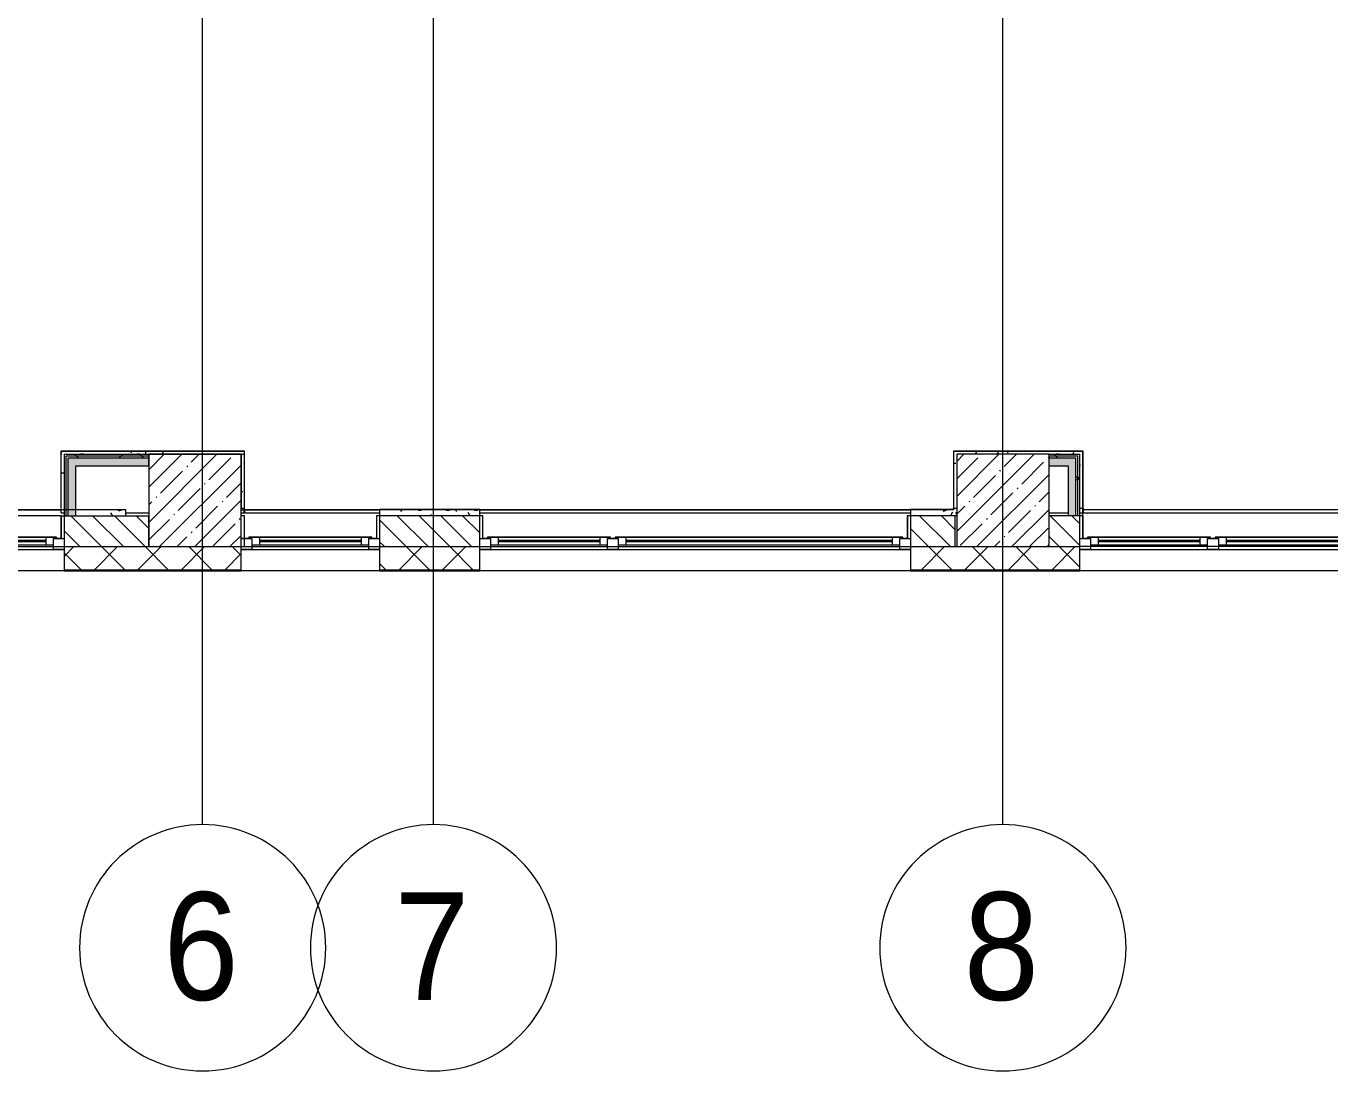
# Model space of a CAD drawing. Header units: millimetres. Extents: x -625 to 415037, y -3642 to 102118.
# Drawn here: x 164635 to 173107, y 71033 to 77822 of the extents above; entities that cross this region are included whole.
import ezdxf

# ---------------------------------------------------------------- set-up
doc = ezdxf.new("R2010")
doc.units = ezdxf.units.MM
doc.linetypes.add('Осевая', pattern=[6350, 1270, -952.5, 3175, -952.5])
for name, color, linetype, lineweight in [('A-GLAZ', 7, 'Continuous', 9), ('A-GLAZ-1', 7, 'Continuous', 5), ('A-WALL', 7, 'Continuous', 5), ('I-WALL', 7, 'Continuous', 5), ('S-COLS', 7, 'Continuous', 9), ('S-COLS-1', 7, 'Continuous', 5), ('Оси', 7, 'Continuous', 9), ('Оси-1', 7, 'Continuous', 20), ('Оси-2', 7, 'Осевая', 9)]:
    doc.layers.add(name, color=color, linetype=linetype, lineweight=lineweight)
doc.layers.add('A-WALL-1', color=9, linetype='Continuous', lineweight=5, true_color=0x808080)
doc.layers.add('A-WALL-FNSH-1', color=9, linetype='Continuous', lineweight=5, true_color=0x808080)
doc.styles.add('Arial', font='arial.ttf', dxfattribs={"width": 0.9, "height": 700})
pattern_1 = [(135, (148772.12, 0), (-70.71068, -70.71068), [])]
pattern_2 = [(0, (148772.123, 0), (243.84, 60.96), [20.117, -162.763, 20.117, -162.763, -975.36]), (0, (148772.123, 0), (243.84, 60.96), [-365.76, 20.117, -345.643, 20.117, -162.763, -426.72]), (0, (148772.123, 0), (243.84, 60.96), [-914.4, 20.117, -101.803, 20.117, -284.683]), (120, (148863.563, 30.48), (-174.71291, 180.69163), [20.117, -162.763, 20.117, -162.763, -975.36]), (120, (148863.563, 30.48), (-174.71291, 180.69163), [-365.76, 20.117, -345.643, 20.117, -162.763, -426.72]), (120, (148863.563, 30.48), (-174.71291, 180.69163), [-914.4, 20.117, -101.803, 20.117, -284.683]), (240, (148894.043, 152.4), (-69.12709, -241.65163), [20.117, -162.763, 20.117, -162.763, -975.36]), (240, (148894.043, 152.4), (-69.12709, -241.65163), [-365.76, 20.117, -345.643, 20.117, -162.763, -426.72]), (240, (148894.043, 152.4), (-69.12709, -241.65163), [-914.4, 20.117, -101.803, 20.117, -284.683])]
pattern_3 = [(45, (148772.12, 0), (-212.132, 212.132), []), (135, (148772.12, 0), (-212.132, -212.132), [])]

# ---------------------------------------------------------------- blocks, each defined once
blk = doc.blocks.new('120_Окно_СКБ_2Ст - 120_Окно_СКБ_2Ст 2800х2500_створка_-22445922-Объем проектирования 2 этажа')
at = {"layer": 'A-GLAZ'}
for p, q in [((-1400, -127), (-1400, -57)), ((-1400, -57), (-1330, -57)), ((-1330, -57), (-1330, -127)), ((500, -127), (500, -57)), ((500, -57), (570, -57)), ((570, -57), (570, -127)), ((1330, -127), (1330, -57)), ((1330, -57), (1400, -57)), ((1400, -57), (1400, -127)), ((-1330, -127), (-1400, -127)), ((-1330, -127), (-1350, -127)), ((-1350, -127), (-1350, -137)), ((-1350, -137), (520, -137)), ((520, -137), (-1350, -137)), ((500, -87), (-1330, -87)), ((-1330, -87), (-1330, -127)), ((-1280, -137), (-1280, -87)), ((450, -137), (450, -87)), ((500, -127), (500, -87)), ((570, -127), (500, -127)), ((520, -127), (500, -127)), ((520, -137), (520, -127)), ((570, -127), (550, -127)), ((550, -127), (550, -137)), ((550, -137), (1350, -137)), ((1350, -137), (550, -137)), ((1330, -87), (570, -87)), ((570, -87), (570, -127)), ((620, -137), (620, -87)), ((1280, -137), (1280, -87)), ((1330, -127), (1330, -87)), ((1400, -127), (1330, -127)), ((1350, -127), (1330, -127)), ((1350, -137), (1350, -127))]:
    blk.add_line(p, q, dxfattribs=at)
at = {"layer": 'A-GLAZ-1'}
for p, q in [((1400, -57), (-1400, -57)), ((-1380, -127), (-1350, -127)), ((-1280, -107), (450, -107)), ((450, -117), (-1280, -117)), ((520, -127), (550, -127)), ((620, -107), (1280, -107)), ((1280, -117), (620, -117)), ((1350, -127), (1380, -127))]:
    blk.add_line(p, q, dxfattribs=at)
blk = doc.blocks.new('120_Окно_СКБ_2Ст - 120_Окно_СКБ_2Ст 3100х2500 _мал_створка слева_ 2-22446355-Объем проектирования 2 этажа')
at = {"layer": 'A-GLAZ'}
for p, q in [((-1550, -127), (-1550, -57)), ((-1550, -57), (-1480, -57)), ((-1480, -57), (-1480, -127)), ((650, -127), (650, -57)), ((650, -57), (720, -57)), ((720, -57), (720, -127)), ((1480, -127), (1480, -57)), ((1480, -57), (1550, -57)), ((1550, -57), (1550, -127)), ((-1480, -127), (-1550, -127)), ((-1480, -127), (-1500, -127)), ((-1500, -127), (-1500, -137)), ((-1500, -137), (670, -137)), ((670, -137), (-1500, -137)), ((650, -87), (-1480, -87)), ((-1480, -87), (-1480, -127)), ((-1430, -137), (-1430, -87)), ((600, -137), (600, -87)), ((650, -127), (650, -87)), ((720, -127), (650, -127)), ((670, -127), (650, -127)), ((670, -137), (670, -127)), ((720, -127), (700, -127)), ((700, -127), (700, -137)), ((700, -137), (1500, -137)), ((1500, -137), (700, -137)), ((1480, -87), (720, -87)), ((720, -87), (720, -127)), ((770, -137), (770, -87)), ((1430, -137), (1430, -87)), ((1480, -127), (1480, -87)), ((1550, -127), (1480, -127)), ((1500, -127), (1480, -127)), ((1500, -137), (1500, -127))]:
    blk.add_line(p, q, dxfattribs=at)
at = {"layer": 'A-GLAZ-1'}
for p, q in [((1550, -57), (-1550, -57)), ((-1530, -127), (-1500, -127)), ((-1430, -107), (600, -107)), ((600, -117), (-1430, -117)), ((670, -127), (700, -127)), ((770, -107), (1430, -107)), ((1430, -117), (770, -117)), ((1500, -127), (1530, -127))]:
    blk.add_line(p, q, dxfattribs=at)
blk = doc.blocks.new('120_Окно_СКБ_1Ст - 120_Окно_СКБ_1Ст 900х2500_h_-V407-Объем проектирования 2 этажа')
at = {"layer": 'A-GLAZ'}
for p, q in [((-450, -127), (-450, -57)), ((-450, -57), (-380, -57)), ((-380, -57), (-380, -127)), ((380, -127), (380, -57)), ((380, -57), (450, -57)), ((450, -57), (450, -127)), ((-380, -127), (-450, -127)), ((-380, -127), (-400, -127)), ((-400, -127), (-400, -137)), ((-400, -137), (400, -137)), ((400, -137), (-400, -137)), ((380, -87), (-380, -87)), ((-380, -87), (-380, -127)), ((-330, -137), (-330, -87)), ((330, -137), (330, -87)), ((380, -127), (380, -87)), ((450, -127), (380, -127)), ((400, -127), (380, -127)), ((400, -137), (400, -127))]:
    blk.add_line(p, q, dxfattribs=at)
at = {"layer": 'A-GLAZ-1'}
for p, q in [((450, -57), (-450, -57)), ((-430, -127), (-400, -127)), ((-330, -107), (330, -107)), ((330, -117), (-330, -117)), ((400, -127), (450, -127))]:
    blk.add_line(p, q, dxfattribs=at)
blk = doc.blocks.new('120_Окно_СКБ_2Ст - 120_Окно_СКБ_2Ст 2100х2400 _мал створка справа_-22446225-Объем проектирования 2 этажа')
at = {"layer": 'A-GLAZ'}
for p, q in [((-1050, -127), (-1050, -57)), ((-1050, -57), (-980, -57)), ((-980, -57), (-980, -127)), ((150, -127), (150, -57)), ((150, -57), (220, -57)), ((220, -57), (220, -127)), ((980, -127), (980, -57)), ((980, -57), (1050, -57)), ((1050, -57), (1050, -127)), ((-980, -127), (-1050, -127)), ((-980, -127), (-1000, -127)), ((-1000, -127), (-1000, -137)), ((-1000, -137), (170, -137)), ((170, -137), (-1000, -137)), ((150, -87), (-980, -87)), ((-980, -87), (-980, -127)), ((-930, -137), (-930, -87)), ((100, -137), (100, -87)), ((150, -127), (150, -87)), ((220, -127), (150, -127)), ((170, -127), (150, -127)), ((170, -137), (170, -127)), ((220, -127), (200, -127)), ((200, -127), (200, -137)), ((200, -137), (1000, -137)), ((1000, -137), (200, -137)), ((980, -87), (220, -87)), ((220, -87), (220, -127)), ((270, -137), (270, -87)), ((930, -137), (930, -87)), ((980, -127), (980, -87)), ((1050, -127), (980, -127)), ((1000, -127), (980, -127)), ((1000, -137), (1000, -127))]:
    blk.add_line(p, q, dxfattribs=at)
at = {"layer": 'A-GLAZ-1'}
for p, q in [((1050, -57), (-1050, -57)), ((-1030, -127), (-1000, -127)), ((-930, -107), (100, -107)), ((100, -117), (-930, -117)), ((170, -127), (200, -127)), ((270, -107), (930, -107)), ((930, -117), (270, -117)), ((1000, -127), (1030, -127))]:
    blk.add_line(p, q, dxfattribs=at)
blk = doc.blocks.new('BSC_Колонна _Прямоугольная - 600х600-V409-Объем проектирования 2 этажа')
at = {"layer": 'S-COLS-1'}
h = blk.add_hatch(dxfattribs=at)
h.set_pattern_fill('FP_156', color=256, style=0, pattern_type=2)
h.set_pattern_definition([(45, (-22210, -200), (-114.0493, 114.0493), []), (45, (-22095.95, -200), (-114.0493, 114.0493), [201.613, -40.323, 6.706, -33.617])])
h.paths.add_polyline_path([(300, -300), (300, 300), (-300, 300), (-300, -300)])
for p, q in [((300, 300), (-300, 300)), ((-300, 300), (-300, -300)), ((300, -300), (300, 300)), ((-300, -300), (300, -300))]:
    blk.add_line(p, q, dxfattribs=at)
blk = doc.blocks.new('Ось сетки - D8-29747960-Объем проектирования 2 этажа')
at = {"layer": 'Оси-1'}
for start, end in [(360, 180), (180, 360)]:
    blk.add_arc((0, 0), 4, start, end, dxfattribs=at)
blk = doc.blocks.new('2floor')
at = {"layer": 'A-WALL'}
h = blk.add_hatch(dxfattribs=at)
h.set_pattern_fill('FP_2', color=256, style=0, pattern_type=2)
h.set_pattern_definition(pattern_1)
h.paths.add_polyline_path([(161532.1, -100), (161782.1, -100), (161782.1, 100), (161532.1, 100), (161532.1, 81.4)])
h.paths.add_polyline_path([(165432.1, -100), (165432.1, 100), (164882.1, 100), (164882.1, -100)])
h = blk.add_hatch(dxfattribs=at)
h.set_pattern_fill('FP_2', color=256, style=0, pattern_type=2)
h.set_pattern_definition(pattern_1)
h.paths.add_polyline_path([(166952.6, -100), (167582.1, -100), (167582.1, 100), (166932.1, 100), (166932.1, -100)])
h.paths.add_polyline_path([(170672.1, -100), (170672.1, 100), (170382.1, 100), (170382.1, -100), (170566.2, -100)])
h = blk.add_hatch(dxfattribs=at)
h.set_pattern_fill('FP_2', color=256, style=0, pattern_type=2)
h.set_pattern_definition(pattern_1)
h.paths.add_polyline_path([(173582.1, -100), (174332.1, -100), (174332.1, 100), (173582.1, 100), (173582.1, 39.8)])
h.paths.add_polyline_path([(171289, -100), (171482.1, -100), (171482.1, 100), (171282.1, 100), (171282.1, -100)])
h = blk.add_hatch(dxfattribs=at)
h.set_pattern_fill('FP_24', color=256, style=0, pattern_type=2)
h.set_pattern_definition([(45, (148772.12, 0), (-141.42136, 141.42136), []), (135, (148772.12, 0), (-141.42136, -141.42136), [])])
h.paths.add_polyline_path([(224252.1, -250), (224472.1, -250), (224472.1, -100), (220332.1, -100), (220332.1, -250), (224048.6, -250)])
h.paths.add_polyline_path([(216098.5, -250), (219432.1, -250), (219432.1, -100), (215832.1, -100), (215832.1, -250)])
h.paths.add_polyline_path([(214182.1, -250), (214932.1, -250), (214932.1, -100), (213932.1, -100), (213932.1, -250)])
h.paths.add_polyline_path([(210182.1, -250), (210832.1, -250), (210832.1, -100), (209682.1, -100), (209682.1, -250)])
h.paths.add_polyline_path([(207582.1, -250), (207582.1, -100), (206832.1, -100), (206832.1, -250), (207425.7, -250)])
h.paths.add_polyline_path([(205182.1, -250), (205932.1, -250), (205932.1, -100), (205182.1, -100), (205182.1, -118)])
h.paths.add_polyline_path([(200682.1, -250), (202082.1, -250), (202082.1, -100), (200682.1, -100)])
h.paths.add_polyline_path([(196584.7, -250), (197582.1, -250), (197582.1, -100), (196182.1, -100), (196182.1, -250)])
h.paths.add_polyline_path([(191682.1, -250), (192808.5, -250), (192808.5, -100), (191432.1, -100), (191432.1, -250), (191525.5, -250)])
h.paths.add_polyline_path([(194082.1, -250), (194082.1, -100), (193708.5, -100), (193708.5, -250)])
h.paths.add_polyline_path([(187262.1, -250), (188332.1, -250), (188332.1, -100), (186762.1, -100), (186762.1, -250), (187189.1, -250)])
h.paths.add_polyline_path([(181782.1, -250), (182642.1, -250), (182642.1, -100), (181782.1, -100), (181782.1, -118)])
h.paths.add_polyline_path([(183575.5, -250), (184662.1, -250), (184662.1, -100), (183542.1, -100), (183542.1, -250)])
h.paths.add_polyline_path([(178516.3, -250), (179682.1, -250), (179682.1, -100), (177981.9, -100), (177981.9, -250)])
h.paths.add_polyline_path([(171289, -250), (171482.1, -250), (171482.1, -100), (170382.1, -100), (170382.1, -250), (171282.1, -250)])
h.paths.add_polyline_path([(174902.6, -250), (175181.9, -250), (175181.9, -100), (173582.1, -100), (173582.1, -250), (174332.1, -250)])
h.paths.add_polyline_path([(165432.1, -250), (166032.1, -250), (166032.1, -100), (164882.1, -100), (164882.1, -250)])
h.paths.add_polyline_path([(167582.1, -250), (167582.1, -100), (166932.1, -100), (166932.1, -250), (166952.6, -250)])
h.paths.add_polyline_path([(160932.1, -250), (161782.1, -250), (161782.1, -100), (160432.1, -100), (160432.1, -250), (160448, -250)])
h.paths.add_polyline_path([(155388.8, -250), (157332.1, -250), (157332.1, -100), (153402.1, -100), (153402.1, -250), (154666.1, -250)])
h.paths.add_polyline_path([(148662.1, -250), (152502.1, -250), (152502.1, -100), (148512.1, -100), (148512.1, -250)])
at = {"layer": 'I-WALL'}
h = blk.add_hatch(dxfattribs=at)
h.set_pattern_fill('FP_191', color=256, style=0, pattern_type=2)
h.set_pattern_definition(pattern_2)
h.paths.add_polyline_path([(164882.1, 500), (166032.1, 500), (166030.4, 520), (164862.1, 520), (164862.1, 500)])
h = blk.add_hatch(dxfattribs=at)
h.set_pattern_fill('FP_191', color=256, style=0, pattern_type=2)
h.set_pattern_definition(pattern_2)
h.paths.add_polyline_path([(166052.1, 140), (166052.1, 520), (166032.1, 520), (166032.1, 140)])
h = blk.add_hatch(dxfattribs=at)
h.set_pattern_fill('FP_191', color=256, style=0, pattern_type=2)
h.set_pattern_definition(pattern_2)
h.paths.add_polyline_path([(171282.1, 500), (171482.1, 500), (171482.1, 520), (170662.1, 520), (170662.1, 500), (170682.1, 500)])
h = blk.add_hatch(dxfattribs=at)
h.set_pattern_fill('FP_191', color=256, style=0, pattern_type=2)
h.set_pattern_definition(pattern_2)
h.paths.add_polyline_path([(171502.1, 150), (171501.5, 520), (171482.1, 520), (171482.1, 150)])
h = blk.add_hatch(dxfattribs=at)
h.set_pattern_fill('FP_191', color=256, style=0, pattern_type=2)
h.set_pattern_definition(pattern_2)
h.paths.add_polyline_path([(164882.1, 140), (164882.1, 500), (164862.1, 499.7), (164862.1, 140)])
h = blk.add_hatch(dxfattribs=at)
h.set_pattern_fill('FP_192', color=256, style=0, pattern_type=2)
h.set_pattern_definition(pattern_3)
h.paths.add_polyline_path([(164883.4, 140), (164894.6, 140), (164894.6, 500), (164882.1, 500), (164882.1, 140)])
h = blk.add_hatch(dxfattribs=at)
h.set_pattern_fill('FP_192', color=256, style=0, pattern_type=2)
h.set_pattern_definition(pattern_3)
h.paths.add_polyline_path([(165145.7, 487.5), (165432.1, 487.5), (165432.1, 500), (164894.6, 500), (164894.6, 487.5), (164966.7, 487.5)])
h = blk.add_hatch(dxfattribs=at)
h.set_pattern_fill('FP_192', color=256, style=0, pattern_type=2)
h.set_pattern_definition(pattern_3)
h.paths.add_polyline_path([(164896, 140), (164907.1, 140), (164907.1, 487.5), (164894.6, 487.5), (164894.6, 140)])
h = blk.add_hatch(dxfattribs=at)
h.set_pattern_fill('FP_192', color=256, style=0, pattern_type=2)
h.set_pattern_definition(pattern_3)
h.paths.add_polyline_path([(165411.6, 475), (165432.1, 475), (165432.1, 487.5), (164907.1, 487.5), (164907.1, 475), (165282.1, 475)])
for points in [[(164957.1, 100), (164957.1, 475), (164907.1, 475), (164907.1, 100)], [(165432.1, 425), (165432.1, 475), (164957.1, 475), (164957.1, 425), (165282.1, 425)], [(171407.1, 425), (171407.1, 475), (171282.1, 475), (171282.1, 425), (171289, 425)], [(171457.1, 100), (171457.1, 475), (171407.1, 475), (171407.1, 100)]]:
    blk.add_hatch(color=256, dxfattribs=at).paths.add_polyline_path(points)
h = blk.add_hatch(dxfattribs=at)
h.set_pattern_fill('FP_191', color=256, style=0, pattern_type=2)
h.set_pattern_definition(pattern_2)
h.paths.add_polyline_path([(170682.1, 140), (170682.1, 500), (170662.1, 498.3), (170662.1, 141), (170672.1, 140.5)])
h = blk.add_hatch(dxfattribs=at)
h.set_pattern_fill('FP_192', color=256, style=0, pattern_type=2)
h.set_pattern_definition(pattern_3)
h.paths.add_polyline_path([(171407.1, 487.5), (171469.6, 487.5), (171469.6, 500), (171282.1, 500), (171282.1, 487.5), (171302.6, 487.5)])
h = blk.add_hatch(dxfattribs=at)
h.set_pattern_fill('FP_192', color=256, style=0, pattern_type=2)
h.set_pattern_definition(pattern_3)
h.paths.add_polyline_path([(171282.1, 475), (171457.1, 475), (171456.7, 487.5), (171282.1, 487.5)])
h = blk.add_hatch(dxfattribs=at)
h.set_pattern_fill('FP_192', color=256, style=0, pattern_type=2)
h.set_pattern_definition(pattern_3)
h.paths.add_polyline_path([(171469.6, 100), (171469.6, 487.5), (171457.1, 487.5), (171457.1, 100)])
h = blk.add_hatch(dxfattribs=at)
h.set_pattern_fill('FP_192', color=256, style=0, pattern_type=2)
h.set_pattern_definition(pattern_3)
h.paths.add_polyline_path([(171482.1, 100), (171482.1, 500), (171469.6, 500), (171469.6, 100)])
h = blk.add_hatch(dxfattribs=at)
h.set_pattern_fill('FP_191', color=256, style=0, pattern_type=2)
h.set_pattern_definition(pattern_2)
h.paths.add_polyline_path([(165145.7, 100), (165282.1, 100), (165282.1, 140), (164957.1, 140), (164957.1, 100)])
h.paths.add_polyline_path([(161532.1, 100), (161782.1, 100), (161782.1, 140), (161532.1, 140)])
h.paths.add_polyline_path([(164907.1, 100), (164907.1, 140), (164882.1, 140), (164882.1, 100)])
h = blk.add_hatch(dxfattribs=at)
h.set_pattern_fill('FP_191', color=256, style=0, pattern_type=2)
h.set_pattern_definition(pattern_2)
h.paths.add_polyline_path([(164862.1, -48), (164882.1, -48), (164882.1, 100), (164862.1, 98.8), (164862.1, -38)])
h = blk.add_hatch(dxfattribs=at)
h.set_pattern_fill('FP_191', color=256, style=0, pattern_type=2)
h.set_pattern_definition(pattern_2)
h.paths.add_polyline_path([(166912.1, -48), (166932.1, -48), (166932.1, 100), (166912.1, 98.8), (166912.1, -38)])
h = blk.add_hatch(dxfattribs=at)
h.set_pattern_fill('FP_191', color=256, style=0, pattern_type=2)
h.set_pattern_definition(pattern_2)
h.paths.add_polyline_path([(170566.2, 100), (170682.1, 100), (170682.1, 140), (170382.1, 140), (170382.1, 100)])
h.paths.add_polyline_path([(167582.1, 100), (167582.1, 140), (166932.1, 140), (166932.1, 100), (166952.6, 100)])
h = blk.add_hatch(dxfattribs=at)
h.set_pattern_fill('FP_191', color=256, style=0, pattern_type=2)
h.set_pattern_definition(pattern_2)
h.paths.add_polyline_path([(171482.1, -48), (171502.1, -48), (171502.1, 100), (171482.1, 100), (171482.1, 62.1)])
at = {"layer": 'S-COLS-1'}
h = blk.add_hatch(dxfattribs=at)
h.set_pattern_fill('FP_1', color=256, style=0, pattern_type=2)
h.set_pattern_definition([(45, (148772.12, 0), (-114.0493, 114.0493), []), (45, (148886.17, 0), (-114.0493, 114.0493), [201.612, -40.322, 6.706, -33.617])])
h.paths.add_polyline_path([(166032.1, -100), (166032.1, 500), (165432.1, 500), (165432.1, -100), (165507.1, -100)])
at = {"layer": 'A-WALL'}
for p, q in [((164894.6, 100), (164894.6, 487.5)), ((165432.1, 487.5), (164894.6, 487.5)), ((164907.1, 100), (164907.1, 475)), ((165432.1, 475), (164907.1, 475)), ((171469.6, 487.5), (171282.1, 487.5)), ((171457.1, 475), (171282.1, 475)), ((171457.1, 100), (171457.1, 475)), ((171469.6, 100), (171469.6, 487.5)), ((164862.1, 100), (165432.1, 100)), ((166052.1, 140), (166052.1, 150)), ((167602.1, 100), (166912.1, 100)), ((170682.1, 100), (170362.1, 100)), ((170662.1, 140), (170382.1, 140)), ((170662.1, 140), (170662.1, 150)), ((166052.1, -48), (166052.1, -100)), ((160432.1, -100), (170682.1, -100)), ((171282.1, -100), (171482.1, -100)), ((164882.1, -250), (166032.1, -250)), ((164882.1, -253), (166032.1, -253)), ((166932.1, -250), (167582.1, -250)), ((166932.1, -253), (167582.1, -253)), ((170382.1, -250), (171482.1, -250)), ((170382.1, -253), (171482.1, -253)), ((164882.1, -258), (161782.1, -258)), ((166932.1, -258), (166032.1, -258)), ((170382.1, -258), (167582.1, -258)), ((173582.1, -258), (171482.1, -258))]:
    blk.add_line(p, q, dxfattribs=at)
at = {"layer": 'A-WALL-1'}
for p, q in [((164862.1, 520), (164862.1, 500)), ((165411.6, 520), (165411.6, 500)), ((170662.1, 520), (170662.1, 150)), ((171502.1, 150), (171502.1, 520)), ((164882.1, 500), (164882.1, -250)), ((164882.1, 500), (166052.1, 500)), ((164957.1, 100), (164957.1, 425)), ((164957.1, 425), (165432.1, 425)), ((165432.1, 425), (165432.1, 500)), ((166032.1, 500), (166032.1, 140)), ((171282.1, 500), (171482.1, 500)), ((171282.1, 425), (171407.1, 425)), ((171407.1, 425), (171407.1, 100)), ((171482.1, -250), (171482.1, 500)), ((165282.1, 140), (164862.1, 140)), ((164862.1, 100), (164862.1, -48)), ((165282.1, 100), (165282.1, 140)), ((165432.1, -100), (165432.1, 100)), ((166032.1, 150), (166052.1, 150)), ((166032.1, 140), (166052.1, 140)), ((166912.1, 100), (166912.1, -48)), ((166932.1, 140), (166932.1, -250)), ((167582.1, 140), (166932.1, 140)), ((167582.1, -250), (167582.1, 140)), ((167602.1, -48), (167602.1, 100)), ((170362.1, 100), (170362.1, -48)), ((170382.1, 140), (170382.1, -250)), ((170662.1, 150), (170682.1, 150)), ((170672.1, -100), (170672.1, 100)), ((171502.1, 100), (171282.1, 100)), ((171482.1, 150), (171502.1, 150)), ((171502.1, -48), (171502.1, 100)), ((164862.1, -48), (164882.1, -48)), ((166912.1, -48), (166932.1, -48)), ((167582.1, -48), (167602.1, -48)), ((170362.1, -48), (170382.1, -48)), ((171482.1, -48), (171502.1, -48)), ((166032.1, -250), (166032.1, -100))]:
    blk.add_line(p, q, dxfattribs=at)
at = {"layer": 'A-WALL-FNSH-1'}
for p, q in [((164861.1, 521), (164861.1, 150)), ((166053.1, 521), (164861.1, 521)), ((164862.1, 520), (166052.1, 520)), ((165411.6, 521), (165411.6, 520)), ((166052.1, 521), (166052.1, 150)), ((166053.1, 140), (166053.1, 521)), ((170662.1, 520.5), (170661.1, 520.5)), ((170661.1, 520.5), (170661.1, 141)), ((170661.1, 520), (171502.1, 520)), ((171503.1, 521), (170662.1, 521)), ((170662.1, 521), (170662.1, 520.5)), ((171503.1, 150), (171503.1, 521)), ((164861.1, 150), (164862.1, 150)), ((164862.1, 100), (164861.1, 100)), ((164861.1, 100), (164861.1, -48)), ((166052.1, 150), (166053.1, 150)), ((166052.1, 140), (166053.1, 140)), ((166053.1, 100), (166052.1, 100)), ((166052.1, 100), (166052.1, -48)), ((166053.1, -48), (166053.1, 100)), ((166912.1, 100), (166911.1, 100)), ((166911.1, 100), (166911.1, -48)), ((167582.1, 141), (166932.1, 141)), ((166932.1, 141), (166932.1, 140)), ((167582.1, 140), (167582.1, 141)), ((167603.1, 100), (167602.1, 100)), ((167603.1, -48), (167603.1, 100)), ((170362.1, 100), (170361.1, 100)), ((170361.1, 100), (170361.1, -48)), ((170661.1, 141), (170382.1, 141)), ((170382.1, 141), (170382.1, 140)), ((170661.1, 160.5), (170662.1, 160.5)), ((171502.1, 150), (171503.1, 150)), ((171503.1, 100), (171502.1, 100)), ((171503.1, -48), (171503.1, 100)), ((164861.1, -48), (164862.1, -48)), ((166052.1, -48), (166053.1, -48)), ((166911.1, -48), (166912.1, -48)), ((167602.1, -48), (167603.1, -48)), ((170361.1, -48), (170362.1, -48)), ((171502.1, -48), (171503.1, -48)), ((164882.1, -250), (164882.1, -258)), ((166032.1, -258), (166032.1, -250)), ((166932.1, -250), (166932.1, -258)), ((167582.1, -258), (167582.1, -250)), ((170382.1, -250), (170382.1, -258)), ((171482.1, -258), (171482.1, -250)), ((164882.1, -258), (166032.1, -258)), ((166932.1, -258), (167582.1, -258)), ((170382.1, -258), (171482.1, -258))]:
    blk.add_line(p, q, dxfattribs=at)
at = {"layer": 'I-WALL'}
for p, q in [((161782.1, 141), (164862.1, 141)), ((161782.1, 140), (164862.1, 140)), ((164861.1, 100), (161803.1, 100)), ((164862.1, 120), (164862.1, 140)), ((164862.1, 120), (164882.1, 120)), ((165282.1, 120), (165432.1, 120)), ((166032.1, 120), (166932.1, 120)), ((166052.1, 100), (166032.1, 100)), ((166052.1, 120), (166052.1, 140)), ((166053.1, 141), (166932.1, 141)), ((166053.1, 140), (166932.1, 140)), ((166053.1, 140), (166053.1, 120)), ((167582.1, 141), (170382.1, 141)), ((167582.1, 140), (170382.1, 140)), ((167582.1, 120), (170382.1, 120)), ((171282.1, 120), (171407.1, 120)), ((171482.1, 120), (173582.1, 120)), ((171502.1, 100), (171502.1, 150)), ((173582.1, 140), (171502.1, 140)), ((171503.1, 150), (171503.1, 141)), ((171503.1, 141), (173581.1, 141)), ((171503.1, 140), (171503.1, 120)), ((166052.1, -48), (166032.1, -48)), ((173582.1, -100), (171482.1, -100))]:
    blk.add_line(p, q, dxfattribs=at)
at = {"layer": 'S-COLS-1'}
for p, q in [((166032.1, 500), (165432.1, 500)), ((165432.1, 500), (165432.1, -100)), ((166032.1, -100), (166032.1, 500)), ((165432.1, -100), (166032.1, -100))]:
    blk.add_line(p, q, dxfattribs=at)
at = {"layer": 'Оси'}
for p, q in [((165782.1, -1906.3), (165782.1, 3093.7)), ((167282.1, -1906.3), (167282.1, 3093.7)), ((170982.1, -1906.3), (170982.1, 3093.7))]:
    blk.add_line(p, q, dxfattribs=at)
at = {"layer": 'Оси-2'}
for p, q in [((165782.1, 3093.7), (165782.1, 22398.1)), ((167282.1, 3093.7), (167282.1, 22398.1)), ((170982.1, 3093.7), (170982.1, 22398.1))]:
    blk.add_line(p, q, dxfattribs=at)
at = {"layer": 'A-GLAZ', "color": 3, "rotation": 180}
for name, p in [('120_Окно_СКБ_2Ст - 120_Окно_СКБ_2Ст 3100х2500 _мал_створка слева_ 2-22446355-Объем проектирования 2 этажа', (163332.1, -175)), ('120_Окно_СКБ_1Ст - 120_Окно_СКБ_1Ст 900х2500_h_-V407-Объем проектирования 2 этажа', (166482.1, -175)), ('120_Окно_СКБ_2Ст - 120_Окно_СКБ_2Ст 2800х2500_створка_-22445922-Объем проектирования 2 этажа', (168982.1, -175)), ('120_Окно_СКБ_2Ст - 120_Окно_СКБ_2Ст 2100х2400 _мал створка справа_-22446225-Объем проектирования 2 этажа', (172532.1, -175))]:
    blk.add_blockref(name, p, dxfattribs=at)
at = {"layer": 'S-COLS'}
blk.add_blockref('BSC_Колонна _Прямоугольная - 600х600-V409-Объем проектирования 2 этажа', (170982.1, 200), dxfattribs=at)
at = {"layer": 'Оси-1', "xscale": 199.9999999999999, "yscale": 199.9999999999999, "zscale": 199.9999999999999}
for p in [(165782.1, -2706.3), (167282.1, -2706.3), (170982.1, -2706.3)]:
    blk.add_blockref('Ось сетки - D8-29747960-Объем проектирования 2 этажа', p, dxfattribs=at)
at = {"layer": 'Оси', "char_height": 700, "width": 606.076, "attachment_point": 1, "style": 'Arial'}
for s, insert in [('\\fArial|b0|i0|c204|p34|;\\W.9;6', (165527.1, -2345)), ('\\fArial|b0|i0|c204|p34|;\\W.9;7', (167027.1, -2345)), ('\\fArial|b0|i0|c204|p34|;\\W.9;8', (170727.1, -2345))]:
    blk.add_mtext(s, dxfattribs=dict(at, insert=insert))

msp = doc.modelspace()

# ---------------------------------------------------------------- block references
msp.add_blockref('2floor', (0, 74539.4))

doc.saveas('drawing.dxf')
